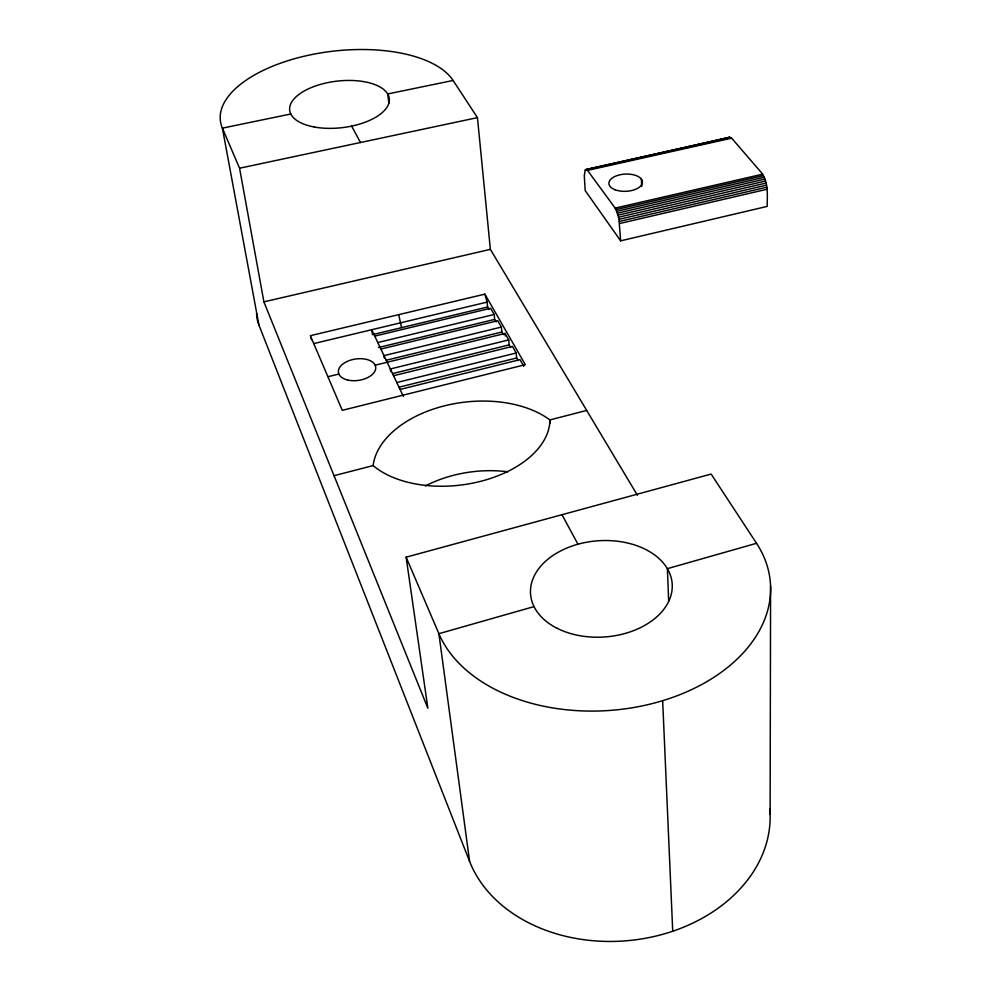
<?xml version="1.0" encoding="UTF-8"?>
<svg xmlns="http://www.w3.org/2000/svg" width="991" height="991" viewBox="0 0 991 991"><rect width="100%" height="100%" fill="white"/><g stroke="black" fill="none" stroke-linecap="round" stroke-linejoin="round"><path stroke-width="1.49" d="M770.118 814.367L770.589 586.201M585.26 169.944L584.281 175.618L585.185 190.557L620.639 240.838L767.207 206.401C767.22 195.041 768.743 181.502 760.89 172.05L732.337 138.951L729.388 137.303L585.26 169.944L600.311 166.575M585.693 169.498L730.07 137.328M729.388 137.303L705.629 143.038M534.038 606.603L438.889 633.683L469.61 861.427A153.741 118.957 -4.8 0 0 644.323 938.465A153.741 118.957 -4.8 0 0 769.772 808.718M637.411 495.265L490.372 249.348L477.451 117.632L453.085 80.457A119.465 55.818 -6.7 0 0 310.988 54.716A119.465 55.818 -6.7 0 0 222.393 128.136L239.562 168.222L263.903 301.859L427.864 708.243L406.124 557.177L711.142 474.07L756.529 543.291L667.389 568.661L668.665 601.042M334.041 475.692L373.111 465.597A96.858 58.494 -6.9 0 0 481.044 481.23A96.858 58.494 -6.9 0 0 549.931 419.924L586.684 410.423M398.977 387.208L516.67 357.986L518.182 360.65M400.067 389.451L520.002 359.634L523.83 366.336M392.535 373.595L509.188 344.88L510.687 347.494M393.551 375.725L512.446 346.416L516.2 352.994L516.67 357.986M396.784 382.551L516.2 352.994M328.071 376.704L338.885 374.053M375.155 365.196L505.038 333.459L508.73 339.913L509.188 344.88M508.73 339.913L390.33 368.962L390.689 371.464M503.329 334.586L501.867 332.022L501.384 327.067L384.012 355.633L384.359 358.123M386.217 360.241L501.867 332.022M377.794 342.552L494.187 314.469L494.67 319.399L496.107 321.914M378.5 347.507L494.67 319.399M380.891 349.055L497.767 320.737L501.384 327.067M314.048 343.518L487.114 302.106L484.872 294.141L310.356 335.676L342.279 410.336L525.304 364.663L484.872 294.141M372.418 334.648L487.609 307.012L489.009 309.477M374.734 336.11L490.632 308.263L494.187 314.469M620.639 240.838L618.991 219.345L766.551 185.144M263.903 301.859L490.372 249.348M619.387 221.451L766.898 187.212M619.672 223.508L767.133 189.231M586.759 169.362L615.176 208.11L762.575 174.193M615.176 208.11L615.919 209.596L763.392 175.63M615.919 209.596L616.637 211.294L764.172 177.278M616.637 211.294L617.319 213.164L764.891 179.086M617.319 213.164L617.95 215.158L765.535 181.031M617.95 215.158L618.508 217.227L766.093 183.062M603.321 165.906L609.329 164.568M612.339 163.887L618.359 162.549M621.369 161.867L684.558 147.746M687.568 147.077L693.589 145.727M696.599 145.058L702.619 143.707M587.366 169.696L730.801 137.625M588.01 170.279L731.556 138.17M239.562 168.222L477.451 117.632M290.834 113.99L222.393 128.136L258.948 325.122L469.61 861.427M453.085 80.457L387.704 93.972L388.881 103.175M351.607 126.105L360.489 142.506M561.984 514.713L577.951 544.208M403.374 396.412L371.699 329.718L372.244 333.422M406.124 557.177L438.889 633.683A169.399 115.241 -4.2 0 0 658.767 701.826A169.399 115.241 -4.2 0 0 756.529 543.291M398.679 314.655L401.566 327.662M310.728 337.039L311.459 339.777M618.508 217.227L618.991 219.345M487.114 302.106L487.609 307.012M505.038 333.459L505.274 335.937M550.178 422.971L549.931 419.924A99.199 61.492 -6.8 0 0 443.497 406.075A99.199 61.492 -6.8 0 0 373.111 465.597M662.657 700.674L672.728 931.243M641.363 179.086L641.685 186.543M258.948 325.122A111.5 60.996 -7.6 0 1 256.582 313.267M425.412 485.937A96.499 62.606 -7.1 0 1 507.826 471.803M557.227 628.356A71.005 48.212 -4.1 0 0 671.502 593.262A71.005 48.212 -4.1 0 0 575.399 544.951A71.005 48.212 -4.1 0 0 557.227 628.356M314.444 127.046A50.132 23.4 -6.7 0 0 389.352 99.88A50.132 23.4 -6.7 0 0 314.68 86.267A50.132 23.4 -6.7 0 0 314.444 127.046M347.568 379.999A18.829 10.79 -8.4 0 0 375.75 367.946A18.829 10.79 -8.4 0 0 347.841 361.145A18.829 10.79 -8.4 0 0 347.568 379.999M615.064 189.764A16.797 8.622 -2.8 0 0 642.242 183.496A16.797 8.622 -2.8 0 0 619.709 174.85A16.797 8.622 -2.8 0 0 615.064 189.764"/></g></svg>
